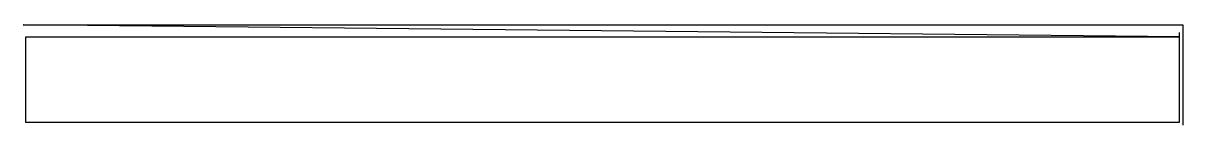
# Model space of a CAD drawing. Header units: metres. Extents: x 0 to 6895, y 1090 to 1689.
import ezdxf

# ---------------------------------------------------------------- set-up
doc = ezdxf.new("R2010")
doc.units = ezdxf.units.M

msp = doc.modelspace()

# ---------------------------------------------------------------- linework, layer by layer
at = {"layer": 'TOOL_0'}
for p, q in [((6877.587, 1618.071), (0, 1688.857)), ((0, 1688.857), (1, 1688.857)), ((1, 1688.857), (0, 1688.857)), ((0, 1688.857), (1, 1688.857)), ((1, 1688.857), (6895.016, 1688.857)), ((6895.016, 1688.857), (6895.016, 1091.455)), ((15.586, 1106.571), (15.586, 1618.071)), ((15.586, 1618.071), (6872.587, 1618.071)), ((6872.587, 1643.071), (6872.587, 1618.071)), ((6872.587, 1618.071), (6872.587, 1106.571)), ((6872.587, 1618.071), (6877.587, 1618.071)), ((6872.587, 1106.571), (15.586, 1106.571)), ((6895.016, 1091.455), (6895.016, 1090.455))]:
    msp.add_line(p, q, dxfattribs=at)

doc.saveas('drawing.dxf')
